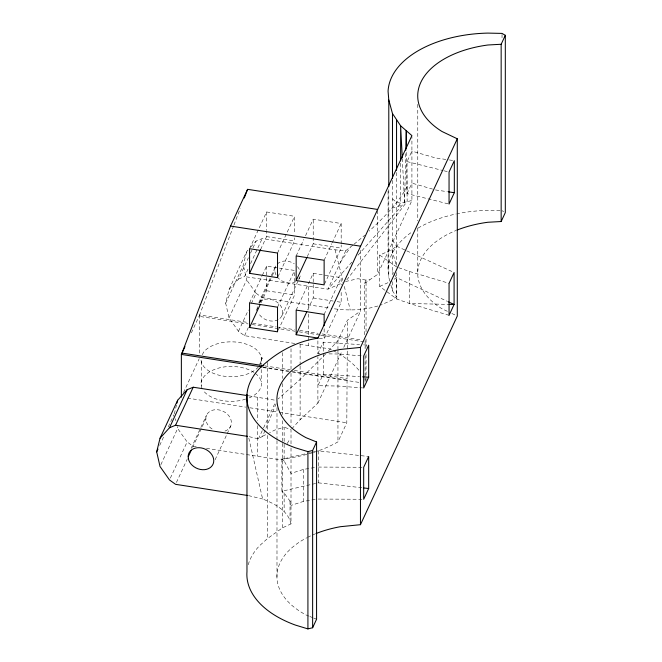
<?xml version="1.0" encoding="UTF-8"?>
<svg xmlns="http://www.w3.org/2000/svg" width="662" height="662" viewBox="0 0 662 662"><rect width="100%" height="100%" fill="white"/><g stroke="black" fill="none" stroke-linecap="round" stroke-linejoin="round"><path stroke-width="0.5" stroke-dasharray="3.31 2.48" d="M248.209 564.76A103.727 59.886 0 0 1 259.339 545.902L267.564 538.504L282.467 527.871L290.999 523.882L291.015 473.413L284.13 460.934L284.139 442.514M284.139 441.488L284.139 427.156L274.821 430.068L269.591 432.708M291.015 447.959L291.015 473.413L303.295 469.457L315.162 467.405M291.015 443.879L291.015 429.63L284.139 427.156M291.719 428.868L300.118 419.758L317.892 403.1L317.892 356.818M319.903 353.748L317.892 353.715L317.892 338.208M310.445 452.651L281.871 459.238L281.871 491.245L318.331 482.846L318.331 450.839L368.676 456.523M449.059 315.319L409.646 303.535L396.828 299.067L379.69 286.381L379.69 255.11L391.879 249.723L396.555 246.181L396.555 172.368M398.665 267.696L409.646 271.528L409.646 303.535L447.884 304.355M396.447 272.504L396.422 296.742L391.879 300.151L380.625 305.124M396.472 265.421L396.555 246.181L392.483 240.356M358.01 255.168L404.573 202.564L405.765 152.26M174.329 413.841L176.473 405.094M294.772 343.454L244.551 335.684L238.486 331.314L229.011 317.868L225.676 303.213L229.011 289.608L246.653 251.585L248.01 250.087M225.676 303.213L243.318 265.197L246.653 251.585M233.612 225.899L199.039 316.337L248.06 323.917M233.984 224.931L240.232 208.58M290.999 523.882C288.21 510.534 274.267 503.517 262.615 498.999L248.457 436.515L258.437 438.898L262.615 436.241L276.203 403.588M191.368 332.87L199.659 314.988L248.68 322.576M249.566 248.713L266.612 211.972L294.573 216.3L294.573 233.744M183.49 392.591L199.237 358.655M159.699 445.369L163.572 437.028M168.305 426.824L173.899 414.768M229.011 289.608L238.486 279.091L248.382 257.766M250.534 253.124L256.128 241.076L262.193 238.568L335.088 249.847L345.796 250.658L353.334 244.791M238.486 279.091L244.551 276.592L248.424 268.242M250.575 263.608L257.46 248.771M257.89 247.845L262.193 238.568M160.883 464.666L177.664 428.496L177.226 426.543M229.011 317.868L246.653 279.852L243.318 265.197M260.646 249.458L266.612 236.599L266.612 231.468M249.566 302.873L261.929 276.236M262.351 275.318L266.612 266.132L294.573 270.452L294.573 295.078L277.949 330.901M170.357 478.105L187.139 441.943L177.664 428.496M238.486 331.314L248.382 309.99M251.395 303.494L256.128 293.299L246.653 279.852M277.527 253.041L294.573 216.3M191.095 448.455L206.585 415.066M258.792 302.584L270.841 276.625M271.271 275.698L275.574 266.422M192.551 447.471L205.89 418.723M259.81 302.534L271.867 276.567M272.297 275.64L274.879 270.079M176.423 482.474L187.18 459.287M244.551 335.684L248.424 327.334M256.169 310.643L257.46 307.863M259.612 303.229L262.193 297.66L330.024 308.153M261.076 302.691L266.612 290.75L266.612 277.411M277.949 276.749L294.573 240.927L294.573 237.848M296.171 255.929L303.841 239.396M305.546 235.722L313.217 219.188L341.178 223.508L341.178 244.03M277.527 307.193L294.573 270.452M307.251 256.666L313.217 243.806L313.217 219.188M215.125 459.701L226.752 434.661M227.182 433.734L230.624 426.311M281.962 315.683L298.322 280.448M298.752 279.521L299.613 277.668M259.785 364.108L262.723 357.77M296.171 310.081L313.217 273.34L341.178 277.668L341.178 284.85M324.132 260.249L331.803 243.715M332.233 242.797L341.178 223.508M307.681 309.899L313.217 297.958L313.217 273.34M324.554 283.957L341.178 248.134L341.178 245.056M258.437 438.898L263.112 428.819M263.542 427.9L275.45 402.239M345.796 250.658L327.938 289.153L244.551 276.592M324.132 314.409L341.178 277.668M319.134 338.257L324.132 339.027L341.178 302.286L341.178 290.999M317.892 353.715L323.255 342.163L359.598 344.612M448.05 203.813L407.056 193.602L407.056 161.586L411.913 151.126L411.913 136.645M328.443 350.926L337.951 340.616L347.434 320.185L360.591 311.09L360.591 250.319M364.481 334.749L364.481 283.444L366.045 280.076L369.677 279.861M323.255 342.163L323.255 374.171L317.892 385.723L338.034 386.029L362.652 387.924M407.056 193.602L411.913 183.134L411.913 151.126L435.472 157.92L448.373 159.815M317.892 403.1L342.047 351.059M343.768 347.343L360.591 311.09M364.481 283.444L377.646 274.349L411.913 200.512L411.913 183.134L432.526 189.084M313.813 452.353A108.75 62.782 0 0 0 337.951 441.86L346.805 422.77L347.434 320.185M202.324 354.766L203.474 352.407A30.195 17.435 0 0 1 243.12 343.247A30.195 17.435 0 0 1 258.991 366.136M407.105 186.601C397.68 203.838 383.505 217.831 369.255 231.104M287.217 443.515L290.039 438.856M340.318 262.466L350.289 247.331M346.797 279.894L407.163 201.471L406.518 150.191M398.234 206.271L400.626 203.184L400.626 161.9M351.861 262.119L327.938 289.153L342.709 282.724M250.716 247.083L256.128 241.076M325.729 353.872L300.076 379.483L278.139 398.921M354.096 244.154L364.762 235.258M394.147 279.273L396.422 277.568L447.57 301.45M262.615 436.241L266.099 434.479M379.69 286.381L391.879 280.986M392.483 198.906L396.555 202.332L400.626 203.184L411.913 200.512M245.643 399.045L242.449 400.08A30.195 17.435 0 0 1 203.201 390.373M315.162 499.396L303.295 501.457L290.999 505.42L290.022 501.142L284.139 492.958L281.871 491.245M391.879 208.249L402.446 204.963M377.803 305.993C362.668 310.627 346.574 310.826 331.041 308.31M311.43 452.427L318.331 450.839M345.539 281.524L357.902 278.743L366.045 280.076L366.045 331.728M318.174 467.066L362.644 467.281M318.174 499.057L362.644 499.272M328.964 353.88L338.034 354.021L362.652 355.924M499.992 210.64L487.803 210.375A103.727 59.886 0 0 0 457.26 213.743M363.637 344.877L368.684 345.225M323.255 374.171L359.598 376.62M318.331 482.846L362.511 487.82M449.366 159.956L454.322 160.684M435.472 189.936L447.38 191.682M266.612 236.599L294.573 240.927M313.217 243.806L341.178 248.134M266.612 290.75L294.573 295.078M313.217 297.958L333.193 301.053M337.19 301.665L341.178 302.286M252.768 323.205L276.261 326.838M277.279 326.995L294.64 329.684M299.745 330.47L318.132 333.317M322.212 333.946L362.048 340.111M252.148 324.554L295.037 331.19M299.125 331.819L319.547 334.98M320.565 335.137L363.463 341.774M299.729 344.223L329.486 348.824A108.75 62.782 0 0 1 332.374 350.223M264.709 365.871L290.237 369.826M294.325 370.455L347.434 378.672M263.062 367.062L290.635 371.324M291.661 371.481L346.805 380.013M262.98 367.534L288.516 371.49M292.596 372.118L358.978 382.388M248.151 395.719L275.301 400.237M187.487 398.119L245.701 407.13M249.789 407.759L278.379 412.186M279.405 412.343L346.805 422.77M196.258 446.784L193.205 446.312L187.139 441.943M206.436 448.356L278.139 459.453A108.75 62.782 0 0 0 312.861 452.651M248.457 495.606L262.615 498.999M407.056 161.586L443.052 170.556M444.053 170.804L449.051 172.046M409.646 271.528L449.059 283.328M308.955 616.14L306.101 614.981A90.462 52.232 0 0 1 306.696 537.817M309.907 616.529L312.77 617.687M313.722 618.076L316.577 619.235M396.555 246.181L405.831 250.426M406.758 250.848L454.091 272.487M447.38 311.33L441.976 308.757A90.462 52.232 0 0 1 456.159 230.434M451.881 313.482L456.383 315.625M502.028 210.681L503.666 211.633M379.69 255.11L396.017 266.496M256.128 293.299L262.193 297.66M281.871 459.238L284.13 460.934M392.483 271.643L393.609 273.34M394.171 274.184L396.422 277.568L396.828 299.067M390.903 285.032L392.483 290.825L396.422 296.742M391.879 249.723L396.828 267.059M388.073 191.235L388.073 268.54L388.793 277.312L389.844 281.176M335.088 249.847L342.817 280.465M344.306 286.389L350.289 310.089M175.438 418.732L175.885 420.684M402.314 158.549L404.573 202.564M257.311 309.932L257.187 307.085A13.265 10.468 24.9 0 1 257.584 305.29M502.028 34.432L502.028 38.562M417.772 104.348L417.772 220.802M417.772 228.018L417.772 271.304M392.483 180.395L392.483 274.672M392.483 281.739L392.483 290.825M388.793 189.704L388.793 277.312M377.646 210.483L377.646 274.349M366.045 338.961L366.045 347.227M366.045 354.46L366.045 381.32A108.75 62.782 0 0 0 364.779 378.805M365.11 340.582L365.11 348.725M365.11 355.85L365.11 377.232M365.11 378.25L365.11 382.322M337.951 340.616L337.951 348.882M337.951 349.917L337.951 441.86M324.132 328.766L324.132 339.027M308.649 286.505L308.649 309.94M308.649 314.011L308.649 345.597M303.295 469.457L303.295 501.457M300.118 344.422L300.118 365.068M300.118 366.094L300.118 419.758M291.015 348.667L291.015 369.164M291.015 373.26L291.015 425.534M290.022 501.142L290.022 519.612M284.139 492.958L284.139 511.42M282.467 352.672L282.467 378.441M282.467 383.588L282.467 414.511M282.467 420.693L282.467 442.332M282.467 443.366L282.467 527.871M276.989 407.635L276.989 439.585M276.989 440.611L276.989 578.712M267.564 362.271L267.564 431.326M267.564 435.447L267.564 538.504M266.612 211.972L266.612 230.442M266.612 266.132L266.612 276.385M261.217 357.207L261.217 364.381M261.217 369.512L261.217 381.825M257.311 397.134L257.311 420.569M257.311 425.658L257.311 456.226M201.248 361.344L201.248 385.963M199.659 314.988L199.659 353.673M224.948 431.086A13.265 10.468 24.9 0 0 225.552 412.666A13.265 10.468 24.9 0 0 205.841 417.714L205.973 420.56A13.265 10.468 24.9 0 0 212.618 429.348M259.487 302.178A13.265 10.468 24.9 0 1 278.239 303.088A13.265 10.468 24.9 0 1 278.959 319.167M278.131 319.672A13.265 10.468 24.9 0 1 258.304 312.787M300.2 275.938A13.265 10.468 24.9 0 1 298.653 279.232M295.773 281.648A13.265 10.468 24.9 0 1 277.726 277.436M275.946 274.763A13.265 10.468 24.9 0 1 274.962 271.908L274.829 269.062A13.265 10.468 24.9 0 1 294.309 263.857M297.453 266.654A13.265 10.468 24.9 0 1 299.241 269.326M333.325 350.703A108.75 62.782 0 0 1 359.234 370.646M255.408 373.451A30.195 17.435 0 0 1 249.326 397.854M202.175 388.652A30.195 17.435 0 0 1 201.339 381.411C204.02 373.426 212.452 369.694 220.007 367.708A30.195 17.435 0 0 1 253.993 372.433M258.445 366.822A30.195 17.435 0 0 1 224.732 376.297A30.195 17.435 0 0 1 201.041 359.524M388.073 268.54A103.727 59.886 0 0 1 412.774 231.402M418.045 228.084A103.727 59.886 0 0 1 456.284 213.942M307.582 537.362A90.462 52.232 0 0 1 311.239 535.599M312.174 535.177A90.462 52.232 0 0 1 315.038 533.953"/><path stroke-width="0.99" d="M368.676 488.515L368.676 456.523L363.678 467.281L363.678 499.28L368.676 488.515L363.537 487.935M396.555 170.3L396.555 119.665M454.322 192.708L454.322 160.684L449.051 172.046L449.051 204.061L454.322 192.708L448.373 191.831M405.806 150.208L406.269 130.704L406.493 148.139M247.439 495.449L175.562 484.327L169.497 479.967L160.022 466.52L156.687 451.865L160.022 438.252L177.664 400.237L187.139 389.719L193.205 387.22L247.133 395.562M176.953 403.15L177.664 400.237M377.646 209.457L247.588 189.332L230.533 226.073L181.984 353.078L263.691 365.714M244.278 197.996L247.588 189.332M181.363 397.175L181.363 354.418L184.971 346.648M156.687 451.865L157.978 449.084M160.022 438.252L169.497 427.743L187.139 389.719M169.497 427.743L175.562 425.236L193.205 387.22M249.566 273.34L249.566 248.713L277.527 253.041L277.527 277.668L249.566 273.34L260.646 249.458M188.24 456.747L191.252 450.251M249.566 327.491L249.566 302.873L277.527 307.193L277.527 331.819L249.566 327.491L260.224 304.528M296.171 280.547L296.171 255.929L324.132 260.249L324.132 284.875L296.171 280.547L306.82 257.584M318.141 338.1L296.171 334.699L306.82 311.736M246.967 394.469L246.967 571.736A103.727 59.886 0 0 0 295.343 625.06L307.921 628.9L312.63 627.741L312.63 450.474L316.577 441.976L306.101 437.714A90.462 52.232 0 0 1 340.376 349.445L360.459 347.426L457.285 138.788L441.976 131.49A90.462 52.232 0 0 1 487.894 44.999L501.159 44.263L505.313 35.301L502.028 33.406L487.803 33.1A103.727 59.886 0 0 0 388.073 91.257L388.793 100.036L388.793 186.618M368.684 377.232L363.678 388.006L363.678 356.007L368.684 345.225L368.684 377.232L362.627 376.827M312.63 627.741L316.577 619.235L316.577 441.976M316.006 533.564A90.462 52.232 0 0 1 340.376 526.704L360.459 524.693L457.285 316.055L457.285 138.788M457.094 230.053A90.462 52.232 0 0 1 487.894 222.258L501.159 221.53L505.313 212.585L505.313 35.301M388.793 100.036L392.483 113.55L400.626 125.788L411.913 135.619L317.892 338.208C295.575 341.468 275.384 353.061 259.339 368.635A103.727 59.886 0 0 0 295.343 447.793L307.921 451.633L312.63 450.474M448.919 304.379L454.082 304.495L454.091 272.487L449.059 283.328L449.059 315.319L454.082 304.495L448.505 301.889M230.533 226.073L360.591 246.198M181.363 354.418L262.044 366.905M175.562 425.236L247.439 436.357M402.256 157.523L400.626 125.788L400.626 160.874M501.159 44.263L501.159 221.53M392.483 113.55L392.483 178.335M360.459 347.426L360.459 524.693M324.132 325.687L324.132 314.409L296.171 310.081L296.171 334.699M307.921 451.633L307.921 628.9M188.322 458.576L188.198 455.729A13.265 10.468 24.9 0 1 207.429 450.359A13.265 10.468 24.9 0 1 208.249 468.746A13.265 10.468 24.9 0 1 188.322 458.576"/></g></svg>
